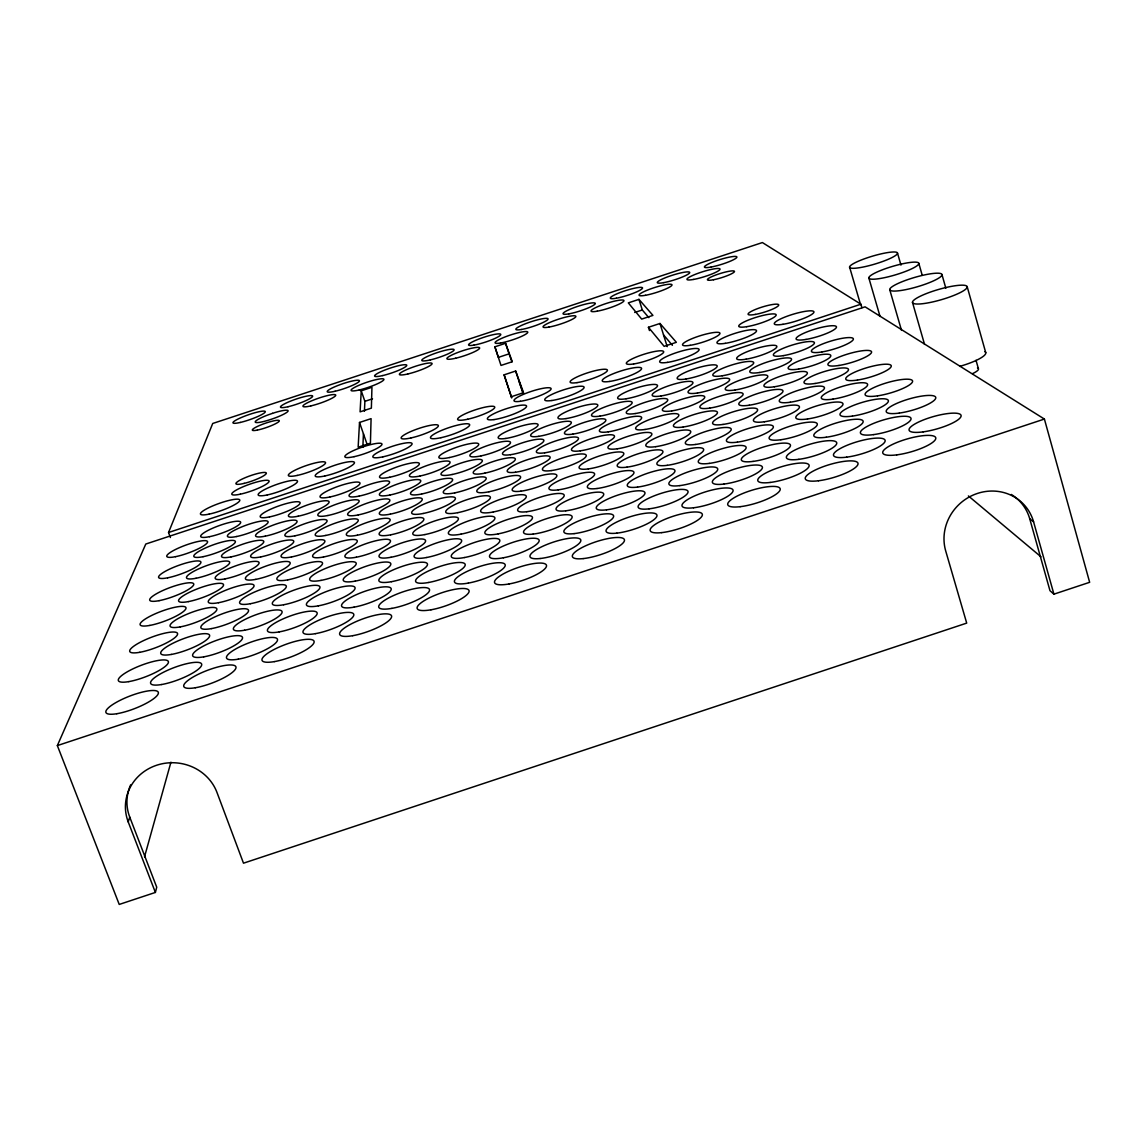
<?xml version="1.0" encoding="UTF-8"?>
<svg xmlns="http://www.w3.org/2000/svg" width="1147" height="1147" viewBox="0 0 1147 1147"><rect width="100%" height="100%" fill="white"/><g stroke="black" fill="none" stroke-linecap="round" stroke-linejoin="round"><path stroke-width="1.5" d="M362.839 447.344L363.441 433.81M364.431 411.3L364.875 401.335L361.248 390.812L371.943 387.285L371.37 408.131L360.086 411.845L361.248 390.812M359.513 422.454L358.151 447.201L370.424 443.158L371.083 418.641L359.513 422.454L366.897 443.774M1011.281 494.443A46.41 43.844 -40.5 0 1 1029.734 518.802L1049.978 590.691L1053.921 594.16L1089.65 582.303L1044.401 419.056L865.096 306.837L145.784 544.036L57.35 745.593L119.231 904.438L155.39 892.438L156.723 887.19L129.74 817.094A46.869 44.088 2.6 0 1 130.658 784.835M144.508 856.866L170.946 762.167M155.39 892.438L128.235 821.955L129.74 817.094M170.401 537.513L168.552 532.495L212.725 423.472L762.397 242.562L860.91 304.213L861.899 307.625M57.35 745.593L1044.401 419.056M494.887 346.81L505.569 343.297L512.279 361.721L501.01 365.434L494.887 346.81L498.372 357.377L509.039 353.864L511.92 361.764M638.965 299.367L628.312 302.88L641.689 319.095L652.93 315.396L638.965 299.367L642.306 309.977L648.815 317.633M364.875 401.335L372.517 398.812M634.692 312.486L642.306 309.977M511.576 397.493L504.107 374.825L515.663 371.011L523.548 392.69L511.304 396.719M648.428 327.282L659.969 323.483L676.372 342.322L664.156 346.337L648.428 327.282L649.46 330.551M168.552 532.495L860.91 304.213M1029.734 518.802L1033.59 521.871L1053.921 594.16M968.383 495.934L1040.989 556.811M663.54 334.924L672.4 345.319M519.405 382.41L523.448 393.579M504.107 374.825L511.72 397.894M515.663 371.011L523.247 394.095M505.569 343.297L509.039 353.864M659.969 323.483L667.21 346.652M849.583 267.065L860.565 304.629M868.824 277.875L880.036 316.429M889.714 289.603L901.499 330.365M912.482 302.392L924.554 344.415M897.513 253.114A24.976 4.129 -16.6 0 1 861.971 267.265A24.976 4.129 -16.6 0 1 861.168 260.039A24.976 4.129 -16.6 0 1 897.513 253.114L900.969 265.129M918.819 263.38A26.037 4.473 -16.5 0 1 881.943 278.176A26.037 4.473 -16.5 0 1 880.71 270.463A26.037 4.473 -16.5 0 1 918.819 263.38L922.188 275.18M976.025 360.301L978.334 368.459M941.959 274.549A27.198 4.86 -16.3 0 1 903.65 290.048A27.198 4.86 -16.3 0 1 901.915 281.789A27.198 4.86 -16.3 0 1 941.959 274.549L945.831 288.212M967.193 286.707A28.46 5.305 -16.2 0 1 927.335 303.009A28.46 5.305 -16.2 0 1 925.012 294.119A28.46 5.305 -16.2 0 1 967.193 286.707L985.746 352.674M984.829 351.627A28.274 6.065 -15.9 0 1 959.709 366.366M977.445 367.929A16.947 3.728 -15.8 0 1 972.441 373.664M128.235 821.955A47.156 44.332 2.5 0 1 156.666 765.235A47.156 44.332 2.5 0 1 217.012 792.534L243.494 863.189L966.706 623.108L945.716 550.99A46.683 44.088 -40.4 0 1 977.359 493.454A46.683 44.088 -40.4 0 1 1033.59 521.871M272.484 413.35L268.226 414.841A17.391 2.624 -19.1 0 0 255.222 421.795A17.391 2.624 -19.1 0 0 266.591 420.734L270.835 419.429A17.391 2.624 -19.1 0 0 288.098 410.984A17.391 2.624 -19.1 0 0 272.484 413.35M240.311 422.44A17.105 2.523 -19.2 0 0 265.287 411.873A17.105 2.523 -19.2 0 0 241.788 417.322A17.105 2.523 -19.2 0 0 240.311 422.44M288.012 406.741A17.062 2.538 -19 0 0 312.658 396.274A17.062 2.538 -19 0 0 288.886 401.823A17.062 2.538 -19 0 0 288.012 406.741M335.125 391.242A17.019 2.538 -18.8 0 0 359.455 380.876A17.019 2.538 -18.8 0 0 335.411 386.51A17.019 2.538 -18.8 0 0 335.125 391.242M382.754 375.556A16.99 2.538 -18.6 0 0 406.784 365.305A16.99 2.538 -18.6 0 0 382.453 371.026A16.99 2.538 -18.6 0 0 382.754 375.556M430.369 359.886A16.961 2.538 -18.4 0 0 454.083 349.735A16.961 2.538 -18.4 0 0 429.465 355.541A16.961 2.538 -18.4 0 0 430.369 359.886M473.926 345.118A16.947 2.538 -18.2 0 0 500.465 335.153A16.947 2.538 -18.2 0 0 479.704 338.738A16.947 2.538 -18.2 0 0 473.926 345.118M521.426 329.49A16.947 2.538 -18.1 0 0 547.793 319.569A16.947 2.538 -18.1 0 0 526.631 323.296A16.947 2.538 -18.1 0 0 521.426 329.49M568.898 313.862A16.947 2.538 -17.9 0 0 595.092 303.998A16.947 2.538 -17.9 0 0 573.529 307.855A16.947 2.538 -17.9 0 0 568.898 313.862M616.34 298.234A16.947 2.538 -17.7 0 0 642.377 288.442A16.947 2.538 -17.7 0 0 620.398 292.428A16.947 2.538 -17.7 0 0 616.34 298.234M663.769 282.635A16.976 2.523 -17.5 0 0 689.619 272.886A16.976 2.523 -17.5 0 0 667.239 277.015A16.976 2.523 -17.5 0 0 663.769 282.635M711.154 267.036A16.99 2.523 -17.3 0 0 736.833 257.344A16.99 2.523 -17.3 0 0 714.051 261.602A16.99 2.523 -17.3 0 0 711.154 267.036M693.734 279.409A17.291 2.609 -17.4 0 0 719.929 269.516A17.291 2.609 -17.4 0 0 696.889 273.732A17.291 2.609 -17.4 0 0 693.734 279.409M645.474 295.295A17.262 2.624 -17.6 0 0 671.855 285.345A17.262 2.624 -17.6 0 0 649.231 289.417A17.262 2.624 -17.6 0 0 645.474 295.295M597.2 311.195A17.248 2.624 -17.8 0 0 623.753 301.174A17.248 2.624 -17.8 0 0 601.558 305.116A17.248 2.624 -17.8 0 0 597.2 311.195M548.883 327.096A17.248 2.624 -18 0 0 575.622 317.016A17.248 2.624 -18 0 0 553.843 320.83A17.248 2.624 -18 0 0 548.883 327.096M500.551 343.01A17.248 2.638 -18.2 0 0 527.462 332.874A17.248 2.638 -18.2 0 0 506.099 336.544A17.248 2.638 -18.2 0 0 500.551 343.01M455.689 358.222A17.262 2.638 -18.3 0 0 479.647 347.899A17.262 2.638 -18.3 0 0 454.456 353.821A17.262 2.638 -18.3 0 0 455.689 358.222M407.802 373.979A17.277 2.638 -18.5 0 0 432.089 363.556A17.277 2.638 -18.5 0 0 407.171 369.391A17.277 2.638 -18.5 0 0 407.802 373.979M359.326 389.937A17.305 2.624 -18.7 0 0 383.93 379.413A17.305 2.624 -18.7 0 0 359.298 385.148A17.305 2.624 -18.7 0 0 359.326 389.937M310.808 405.909A17.348 2.624 -18.9 0 0 335.756 395.271A17.348 2.624 -18.9 0 0 311.411 400.92A17.348 2.624 -18.9 0 0 310.808 405.909M209.17 514.114A20.904 3.742 -19.7 0 0 239.78 500.536A20.904 3.742 -19.7 0 0 211.349 506.515A20.904 3.742 -19.7 0 0 209.17 514.114M267.337 494.93A20.818 3.742 -19.4 0 0 297.489 481.511A20.818 3.742 -19.4 0 0 268.642 487.633A20.818 3.742 -19.4 0 0 267.337 494.93M324.787 475.991A20.746 3.756 -19.1 0 0 354.466 462.714A20.746 3.756 -19.1 0 0 325.218 468.98A20.746 3.756 -19.1 0 0 324.787 475.991M382.883 456.836A20.703 3.756 -18.8 0 0 412.088 443.717A20.703 3.756 -18.8 0 0 382.424 450.126A20.703 3.756 -18.8 0 0 382.883 456.836M440.921 437.71A20.66 3.771 -18.6 0 0 469.668 424.748A20.66 3.771 -18.6 0 0 439.588 431.272A20.66 3.771 -18.6 0 0 440.921 437.71M493.999 419.587A20.632 3.771 -18.3 0 0 526.201 407.128A20.632 3.771 -18.3 0 0 500.651 410.741A20.632 3.771 -18.3 0 0 493.999 419.587M551.879 400.504A20.632 3.756 -18 0 0 583.823 388.13A20.632 3.756 -18 0 0 557.671 391.944A20.632 3.756 -18 0 0 551.879 400.504M609.717 381.435A20.632 3.756 -17.7 0 0 641.402 369.148A20.632 3.756 -17.7 0 0 614.663 373.162A20.632 3.756 -17.7 0 0 609.717 381.435M667.511 362.38A20.646 3.756 -17.5 0 0 698.953 350.179A20.646 3.756 -17.5 0 0 671.612 354.38A20.646 3.756 -17.5 0 0 667.511 362.38M725.277 343.34A20.675 3.742 -17.2 0 0 756.447 331.225A20.675 3.742 -17.2 0 0 728.517 335.627A20.675 3.742 -17.2 0 0 725.277 343.34M782.985 324.3A20.732 3.728 -16.9 0 0 813.911 312.285A20.732 3.728 -16.9 0 0 785.38 316.887A20.732 3.728 -16.9 0 0 782.985 324.3M746.668 326.694A19.614 3.47 -17.1 0 0 776.118 315.296A19.614 3.47 -17.1 0 0 749.464 319.626A19.614 3.47 -17.1 0 0 746.668 326.694M690.164 345.319A19.571 3.47 -17.4 0 0 719.843 333.834A19.571 3.47 -17.4 0 0 693.749 337.978A19.571 3.47 -17.4 0 0 690.164 345.319M633.603 363.972A19.556 3.484 -17.6 0 0 663.54 352.401A19.556 3.484 -17.6 0 0 637.976 356.359A19.556 3.484 -17.6 0 0 633.603 363.972M577.013 382.625A19.542 3.484 -17.9 0 0 607.179 370.983A19.542 3.484 -17.9 0 0 582.174 374.754A19.542 3.484 -17.9 0 0 577.013 382.625M520.38 401.292A19.542 3.498 -18.2 0 0 550.789 389.564A19.542 3.498 -18.2 0 0 526.344 393.163A19.542 3.498 -18.2 0 0 520.38 401.292M467.704 419.228A19.556 3.498 -18.4 0 0 494.744 407.085A19.556 3.498 -18.4 0 0 466.069 413.393A19.556 3.498 -18.4 0 0 467.704 419.228M410.913 437.953A19.585 3.484 -18.7 0 0 438.383 425.666A19.585 3.484 -18.7 0 0 410.096 431.846A19.585 3.484 -18.7 0 0 410.913 437.953M354.079 456.678A19.628 3.484 -19 0 0 381.994 444.247A19.628 3.484 -19 0 0 354.093 450.312A19.628 3.484 -19 0 0 354.079 456.678M297.216 475.432A19.685 3.484 -19.2 0 0 325.562 462.858A19.685 3.484 -19.2 0 0 298.048 468.779A19.685 3.484 -19.2 0 0 297.216 475.432M240.311 494.185A19.757 3.47 -19.5 0 0 269.086 481.468A19.757 3.47 -19.5 0 0 241.96 487.26A19.757 3.47 -19.5 0 0 240.311 494.185M755.314 314.421A16.015 2.767 -17.1 0 0 778.727 305.102A16.015 2.767 -17.1 0 0 756.174 309.16A16.015 2.767 -17.1 0 0 755.314 314.421M713.534 279.739A14.208 2.194 -17.3 0 0 734.481 271.581A14.208 2.194 -17.3 0 0 714.753 275.409A14.208 2.194 -17.3 0 0 713.534 279.739M257.329 430.096A14.294 2.194 -19.2 0 0 279.151 421.264A14.294 2.194 -19.2 0 0 260.856 424.935A14.294 2.194 -19.2 0 0 257.329 430.096M244.182 483.374A16.115 2.781 -19.4 0 0 266.319 473.051A16.115 2.781 -19.4 0 0 242.806 478.758A16.115 2.781 -19.4 0 0 244.182 483.374M116.793 713.721A28.044 6.71 -21.1 0 0 158.272 693.634A28.044 6.71 -21.1 0 0 121.338 699.727A28.044 6.71 -21.1 0 0 116.793 713.721M161.569 684.53A27.27 6.438 -20.8 0 0 201.643 665.188A27.27 6.438 -20.8 0 0 165.168 671.411A27.27 6.438 -20.8 0 0 161.569 684.53M128.794 681.619A26.739 6.136 -20.9 0 0 168.322 662.751A26.739 6.136 -20.9 0 0 132.952 668.844A26.739 6.136 -20.9 0 0 128.794 681.619M139.776 652.299A25.549 5.635 -20.7 0 0 177.498 634.506A25.549 5.635 -20.7 0 0 143.576 640.6A25.549 5.635 -20.7 0 0 139.776 652.299M180.265 626.893A24.919 5.42 -20.4 0 0 216.826 609.717A24.919 5.42 -20.4 0 0 183.276 615.882A24.919 5.42 -20.4 0 0 180.265 626.893M171.333 654.435A26.037 5.893 -20.6 0 0 209.571 636.241A26.037 5.893 -20.6 0 0 174.616 642.435A26.037 5.893 -20.6 0 0 171.333 654.435M195.305 687.756A27.843 6.753 -20.7 0 0 235.952 667.941A27.843 6.753 -20.7 0 0 198.288 674.278A27.843 6.753 -20.7 0 0 195.305 687.756M211.478 628.599A25.392 5.663 -20.3 0 0 248.512 611.05A25.392 5.663 -20.3 0 0 213.973 617.344A25.392 5.663 -20.3 0 0 211.478 628.599M203.765 656.844A26.553 6.179 -20.4 0 0 242.504 638.219A26.553 6.179 -20.4 0 0 206.474 644.542A26.553 6.179 -20.4 0 0 203.765 656.844M244.598 630.219A25.879 5.921 -20.1 0 0 282.09 612.269A25.879 5.921 -20.1 0 0 246.505 618.692A25.879 5.921 -20.1 0 0 244.598 630.219M283.653 604.756A25.263 5.678 -19.8 0 0 319.97 587.45A25.263 5.678 -19.8 0 0 284.814 593.945A25.263 5.678 -19.8 0 0 283.653 604.756M149.841 625.416A24.46 5.19 -20.5 0 0 185.929 608.598A24.46 5.19 -20.5 0 0 153.34 614.649A24.46 5.19 -20.5 0 0 149.841 625.416M218.561 602.705A24.316 5.205 -20.1 0 0 254.017 586.117A24.316 5.205 -20.1 0 0 220.855 592.354A24.316 5.205 -20.1 0 0 218.561 602.705M279.194 631.897A26.41 6.194 -20 0 0 317.174 613.545A26.41 6.194 -20 0 0 280.47 620.097A26.41 6.194 -20 0 0 279.194 631.897M238.232 659.181A27.098 6.466 -20.3 0 0 277.502 640.112A27.098 6.466 -20.3 0 0 240.311 646.564A27.098 6.466 -20.3 0 0 238.232 659.181M274.319 661.618A27.671 6.782 -20.2 0 0 314.12 642.091A27.671 6.782 -20.2 0 0 275.71 648.672A27.671 6.782 -20.2 0 0 274.319 661.618M318.336 605.845A25.764 5.936 -19.7 0 0 355.097 588.153A25.764 5.936 -19.7 0 0 318.852 594.777A25.764 5.936 -19.7 0 0 318.336 605.845M354.022 607.164A26.295 6.222 -19.5 0 0 391.227 589.071A26.295 6.222 -19.5 0 0 353.85 595.838A26.295 6.222 -19.5 0 0 354.022 607.164M391.901 608.369A26.84 6.509 -19.3 0 0 429.552 589.845A26.84 6.509 -19.3 0 0 390.955 596.77A26.84 6.509 -19.3 0 0 391.901 608.369M315.382 633.66A26.955 6.495 -19.8 0 0 353.835 614.878A26.955 6.495 -19.8 0 0 315.955 621.559A26.955 6.495 -19.8 0 0 315.382 633.66M352.688 635.696A27.528 6.81 -19.7 0 0 391.643 616.455A27.528 6.81 -19.7 0 0 352.502 623.28A27.528 6.81 -19.7 0 0 352.688 635.696M250.419 603.709A24.775 5.434 -20 0 0 286.306 586.762A24.775 5.434 -20 0 0 252.168 593.128A24.775 5.434 -20 0 0 250.419 603.709M321.031 580.396A24.66 5.463 -19.6 0 0 356.23 563.664A24.66 5.463 -19.6 0 0 321.504 570.231A24.66 5.463 -19.6 0 0 321.031 580.396M287.739 579.866A24.202 5.233 -19.7 0 0 322.536 563.492A24.202 5.233 -19.7 0 0 288.8 569.916A24.202 5.233 -19.7 0 0 287.739 579.866M255.781 579.364A23.757 5.018 -19.8 0 0 290.177 563.32A23.757 5.018 -19.8 0 0 257.387 569.615A23.757 5.018 -19.8 0 0 255.781 579.364M355.226 581.113A25.148 5.692 -19.4 0 0 390.84 564.023A25.148 5.692 -19.4 0 0 355.068 570.733A25.148 5.692 -19.4 0 0 355.226 581.113M391.457 581.687A25.664 5.95 -19.2 0 0 427.487 564.224A25.664 5.95 -19.2 0 0 390.611 571.077A25.664 5.95 -19.2 0 0 391.457 581.687M426.741 557.485A25.076 5.706 -19 0 0 461.653 540.638A25.076 5.706 -19 0 0 425.279 547.535A25.076 5.706 -19 0 0 426.741 557.485M188.481 601.587A23.886 4.989 -20.2 0 0 223.493 585.328A23.886 4.989 -20.2 0 0 191.248 591.451A23.886 4.989 -20.2 0 0 188.481 601.587M159.089 600.67A23.456 4.789 -20.3 0 0 193.7 584.741A23.456 4.789 -20.3 0 0 162.329 590.748A23.456 4.789 -20.3 0 0 159.089 600.67M291.496 556.955A23.227 4.832 -19.6 0 0 324.902 541.427A23.227 4.832 -19.6 0 0 292.471 547.779A23.227 4.832 -19.6 0 0 291.496 556.955M225.084 578.877A23.341 4.817 -19.9 0 0 259.079 563.148A23.341 4.817 -19.9 0 0 227.192 569.328A23.341 4.817 -19.9 0 0 225.084 578.877M356.344 557.213A24.116 5.248 -19.3 0 0 390.496 541.04A24.116 5.248 -19.3 0 0 356.201 547.664A24.116 5.248 -19.3 0 0 356.344 557.213M260.713 556.926A22.825 4.631 -19.7 0 0 293.747 541.685A22.825 4.631 -19.7 0 0 262.204 547.908A22.825 4.631 -19.7 0 0 260.713 556.926M323.511 556.998A23.657 5.032 -19.4 0 0 357.291 541.155A23.657 5.032 -19.4 0 0 323.956 547.649A23.657 5.032 -19.4 0 0 323.511 556.998M357.362 535.205A23.155 4.832 -19.2 0 0 390.181 519.878A23.155 4.832 -19.2 0 0 357.233 526.401A23.155 4.832 -19.2 0 0 357.362 535.205M390.697 534.817A23.585 5.032 -19.1 0 0 423.86 519.19A23.585 5.032 -19.1 0 0 389.98 525.842A23.585 5.032 -19.1 0 0 390.697 534.817M196.051 578.26A22.926 4.617 -20 0 0 229.658 562.847A22.926 4.617 -20 0 0 198.603 568.898A22.926 4.617 -20 0 0 196.051 578.26M167.648 577.816A22.539 4.445 -20.1 0 0 200.868 562.69A22.539 4.445 -20.1 0 0 170.631 568.64A22.539 4.445 -20.1 0 0 167.648 577.816M203.048 556.696A22.051 4.287 -19.9 0 0 235.35 542.029A22.051 4.287 -19.9 0 0 205.413 548.008A22.051 4.287 -19.9 0 0 203.048 556.696M175.563 556.668A21.693 4.129 -20 0 0 207.521 542.259A21.693 4.129 -20 0 0 178.344 548.137A21.693 4.129 -20 0 0 175.563 556.668M231.092 556.883A22.438 4.459 -19.8 0 0 263.767 541.929A22.438 4.459 -19.8 0 0 233.056 548.037A22.438 4.459 -19.8 0 0 231.092 556.883M294.965 535.807A22.338 4.473 -19.5 0 0 327.081 521.039A22.338 4.473 -19.5 0 0 295.869 527.305A22.338 4.473 -19.5 0 0 294.965 535.807M358.323 514.903A22.266 4.473 -19.1 0 0 389.88 500.321A22.266 4.473 -19.1 0 0 358.194 506.745A22.266 4.473 -19.1 0 0 358.323 514.903M325.805 535.434A22.739 4.645 -19.3 0 0 358.265 520.394A22.739 4.645 -19.3 0 0 326.207 526.788A22.739 4.645 -19.3 0 0 325.805 535.434M390.367 514.128A22.668 4.66 -19 0 0 422.254 499.275A22.668 4.66 -19 0 0 389.693 505.841A22.668 4.66 -19 0 0 390.367 514.128M423.186 513.483A23.083 4.846 -18.9 0 0 455.402 498.343A23.083 4.846 -18.9 0 0 421.938 505.053A23.083 4.846 -18.9 0 0 423.186 513.483M391.055 557.256A24.574 5.463 -19.1 0 0 425.594 540.753A24.574 5.463 -19.1 0 0 390.281 547.52A24.574 5.463 -19.1 0 0 391.055 557.256M424.892 534.574A24.044 5.248 -18.9 0 0 458.399 518.616A24.044 5.248 -18.9 0 0 423.544 525.426A24.044 5.248 -18.9 0 0 424.892 534.574M461.037 534.144A24.517 5.477 -18.7 0 0 494.887 517.87A24.517 5.477 -18.7 0 0 458.986 524.824A24.517 5.477 -18.7 0 0 461.037 534.144M464.521 557.528A25.592 5.964 -18.8 0 0 499.82 540.323A25.592 5.964 -18.8 0 0 462.298 547.377A25.592 5.964 -18.8 0 0 464.521 557.528M428.763 582.461A26.195 6.237 -19.1 0 0 465.209 564.611A26.195 6.237 -19.1 0 0 427.157 571.607A26.195 6.237 -19.1 0 0 428.763 582.461M430.971 609.803A27.428 6.825 -19.1 0 0 469.094 590.834A27.428 6.825 -19.1 0 0 429.222 597.917A27.428 6.825 -19.1 0 0 430.971 609.803M468.334 583.092A26.768 6.524 -18.8 0 0 505.196 564.84A26.768 6.524 -18.8 0 0 465.897 571.995A26.768 6.524 -18.8 0 0 468.334 583.092M509.182 583.938A27.37 6.839 -18.6 0 0 546.459 565.256A27.37 6.839 -18.6 0 0 505.856 572.568A27.37 6.839 -18.6 0 0 509.182 583.938M540.137 558.517A26.725 6.524 -18.3 0 0 580.669 541.312A26.725 6.524 -18.3 0 0 545.427 545.097A26.725 6.524 -18.3 0 0 540.137 558.517M503.447 557.772A26.137 6.237 -18.6 0 0 539.119 540.18A26.137 6.237 -18.6 0 0 500.407 547.406A26.137 6.237 -18.6 0 0 503.447 557.772M533.154 534.086A25.549 5.964 -18.3 0 0 571.98 517.784A25.549 5.964 -18.3 0 0 538.387 521.699A25.549 5.964 -18.3 0 0 533.154 534.086M565.801 510.802A24.99 5.706 -18.1 0 0 603.594 494.988A24.99 5.706 -18.1 0 0 570.331 499.088A24.99 5.706 -18.1 0 0 565.801 510.802M498.199 533.871A25.019 5.706 -18.5 0 0 532.409 517.254A25.019 5.706 -18.5 0 0 495.418 524.365A25.019 5.706 -18.5 0 0 498.199 533.871M526.774 511.72A24.488 5.477 -18.3 0 0 564.023 496.235A24.488 5.477 -18.3 0 0 531.921 500.235A24.488 5.477 -18.3 0 0 526.774 511.72M493.382 511.949A23.987 5.248 -18.5 0 0 526.258 496.221A23.987 5.248 -18.5 0 0 490.83 503.203A23.987 5.248 -18.5 0 0 493.382 511.949M457.825 512.652A23.528 5.047 -18.7 0 0 490.371 497.225A23.528 5.047 -18.7 0 0 455.947 504.063A23.528 5.047 -18.7 0 0 457.825 512.652M454.872 492.837A22.625 4.66 -18.6 0 0 486.185 478.17A22.625 4.66 -18.6 0 0 453.137 484.909A22.625 4.66 -18.6 0 0 454.872 492.837M327.913 515.49A21.879 4.316 -19.3 0 0 359.154 501.182A21.879 4.316 -19.3 0 0 328.286 507.476A21.879 4.316 -19.3 0 0 327.913 515.49M265.272 536.165A21.965 4.301 -19.6 0 0 297.059 521.67A21.965 4.301 -19.6 0 0 266.649 527.806A21.965 4.301 -19.6 0 0 265.272 536.165M236.669 536.509A21.592 4.144 -19.7 0 0 268.111 522.272A21.592 4.144 -19.7 0 0 238.49 528.294A21.592 4.144 -19.7 0 0 236.669 536.509M209.543 536.681A21.248 3.986 -19.8 0 0 240.641 522.702A21.248 3.986 -19.8 0 0 211.751 528.624A21.248 3.986 -19.8 0 0 209.543 536.681M269.516 516.91A21.162 4 -19.5 0 0 300.127 503.089A21.162 4 -19.5 0 0 270.792 509.153A21.162 4 -19.5 0 0 269.516 516.91M298.177 516.207A21.506 4.144 -19.4 0 0 329.103 502.142A21.506 4.144 -19.4 0 0 299.023 508.322A21.506 4.144 -19.4 0 0 298.177 516.207M359.197 496.078A21.449 4.158 -19.1 0 0 389.607 482.184A21.449 4.158 -19.1 0 0 359.083 488.522A21.449 4.158 -19.1 0 0 359.197 496.078M390.052 494.988A21.822 4.316 -18.9 0 0 420.763 480.851A21.822 4.316 -18.9 0 0 389.435 487.303A21.822 4.316 -18.9 0 0 390.052 494.988M421.623 494.013A22.209 4.488 -18.8 0 0 452.635 479.618A22.209 4.488 -18.8 0 0 420.462 486.199A22.209 4.488 -18.8 0 0 421.623 494.013M452.133 474.5A21.779 4.316 -18.6 0 0 482.328 460.535A21.779 4.316 -18.6 0 0 450.527 467.159A21.779 4.316 -18.6 0 0 452.133 474.5M488.952 491.776A23.04 4.846 -18.5 0 0 520.58 476.837A23.04 4.846 -18.5 0 0 486.6 483.704A23.04 4.846 -18.5 0 0 488.952 491.776M520.91 491.174A23.499 5.047 -18.3 0 0 556.696 476.421A23.499 5.047 -18.3 0 0 525.971 480.478A23.499 5.047 -18.3 0 0 520.91 491.174M558.202 489.869A23.972 5.248 -18.1 0 0 594.49 474.829A23.972 5.248 -18.1 0 0 562.704 478.987A23.972 5.248 -18.1 0 0 558.202 489.869M597.042 488.507A24.474 5.477 -17.9 0 0 633.861 473.166A24.474 5.477 -17.9 0 0 600.942 477.439A24.474 5.477 -17.9 0 0 597.042 488.507M606.534 509.842A25.535 5.964 -17.9 0 0 644.872 493.697A25.535 5.964 -17.9 0 0 610.39 497.898A25.535 5.964 -17.9 0 0 606.534 509.842M574.088 533.627A26.109 6.237 -18.1 0 0 613.502 516.967A26.109 6.237 -18.1 0 0 578.633 520.967A26.109 6.237 -18.1 0 0 574.088 533.627M616.885 533.14A26.711 6.524 -17.8 0 0 656.901 516.107A26.711 6.524 -17.8 0 0 620.699 520.222A26.711 6.524 -17.8 0 0 616.885 533.14M583.163 558.603A27.342 6.825 -18.1 0 0 624.341 540.997A27.342 6.825 -18.1 0 0 587.708 544.882A27.342 6.825 -18.1 0 0 583.163 558.603M649.073 508.838A26.123 6.222 -17.6 0 0 687.999 492.335A26.123 6.222 -17.6 0 0 652.213 496.651A26.123 6.222 -17.6 0 0 649.073 508.838M693.562 507.777A26.739 6.509 -17.3 0 0 733.062 490.916A26.739 6.509 -17.3 0 0 695.885 495.361A26.739 6.509 -17.3 0 0 693.562 507.777M661.676 532.624A27.342 6.825 -17.5 0 0 702.322 515.204A27.342 6.825 -17.5 0 0 664.672 519.433A27.342 6.825 -17.5 0 0 661.676 532.624M637.56 487.088A25.005 5.706 -17.7 0 0 674.895 471.431A25.005 5.706 -17.7 0 0 640.786 475.819A25.005 5.706 -17.7 0 0 637.56 487.088M626.993 467.144A23.972 5.248 -17.7 0 0 662.866 452.248A23.972 5.248 -17.7 0 0 630.305 456.664A23.972 5.248 -17.7 0 0 626.993 467.144M667.253 465.324A24.488 5.463 -17.5 0 0 703.627 450.126A24.488 5.463 -17.5 0 0 669.92 454.656A24.488 5.463 -17.5 0 0 667.253 465.324M709.247 463.402A25.033 5.692 -17.2 0 0 746.124 447.904A25.033 5.692 -17.2 0 0 711.183 452.563A25.033 5.692 -17.2 0 0 709.247 463.402M679.827 485.611A25.564 5.95 -17.4 0 0 717.707 469.625A25.564 5.95 -17.4 0 0 682.336 474.127A25.564 5.95 -17.4 0 0 679.827 485.611M723.986 484.063A26.152 6.208 -17.1 0 0 762.411 467.747A26.152 6.208 -17.1 0 0 725.707 472.363A26.152 6.208 -17.1 0 0 723.986 484.063M551.205 470.6A23.026 4.846 -18.1 0 0 586.117 456.262A23.026 4.846 -18.1 0 0 555.678 460.463A23.026 4.846 -18.1 0 0 551.205 470.6M484.866 473.138A22.166 4.488 -18.5 0 0 515.333 458.929A22.166 4.488 -18.5 0 0 482.686 465.668A22.166 4.488 -18.5 0 0 484.866 473.138M515.505 472.22A22.582 4.66 -18.3 0 0 549.943 458.155A22.582 4.66 -18.3 0 0 520.48 462.255A22.582 4.66 -18.3 0 0 515.505 472.22M329.877 496.995A21.09 4 -19.2 0 0 360 483.346A21.09 4 -19.2 0 0 330.236 489.54A21.09 4 -19.2 0 0 329.877 496.995M389.765 477.238A21.033 4.014 -18.9 0 0 419.386 463.746A21.033 4.014 -18.9 0 0 389.191 470.098A21.033 4.014 -18.9 0 0 389.765 477.238M580.31 450.828A22.582 4.66 -17.9 0 0 614.376 436.892A22.582 4.66 -17.9 0 0 584.224 441.208A22.582 4.66 -17.9 0 0 580.31 450.828M617.272 448.792A23.026 4.846 -17.7 0 0 651.797 434.584A23.026 4.846 -17.7 0 0 620.642 439.014A23.026 4.846 -17.7 0 0 617.272 448.792M655.711 446.67A23.499 5.032 -17.5 0 0 690.695 432.19A23.499 5.032 -17.5 0 0 658.478 436.735A23.499 5.032 -17.5 0 0 655.711 446.67M588.339 468.908A23.485 5.047 -17.9 0 0 623.724 454.298A23.485 5.047 -17.9 0 0 592.253 458.599A23.485 5.047 -17.9 0 0 588.339 468.908M510.501 454.699A21.75 4.316 -18.3 0 0 543.692 441.237A21.75 4.316 -18.3 0 0 515.39 445.366A21.75 4.316 -18.3 0 0 510.501 454.699M481.08 455.875A21.363 4.158 -18.4 0 0 510.472 442.326A21.363 4.158 -18.4 0 0 479.059 448.95A21.363 4.158 -18.4 0 0 481.08 455.875M420.16 475.976A21.392 4.158 -18.8 0 0 450.068 462.241A21.392 4.158 -18.8 0 0 419.085 468.722A21.392 4.158 -18.8 0 0 420.16 475.976M449.61 457.51A20.99 4.014 -18.6 0 0 478.729 444.176A20.99 4.014 -18.6 0 0 448.104 450.671A20.99 4.014 -18.6 0 0 449.61 457.51M505.856 438.441A20.961 4.014 -18.3 0 0 537.9 425.551A20.961 4.014 -18.3 0 0 510.673 429.666A20.961 4.014 -18.3 0 0 505.856 438.441M538.76 436.319A21.349 4.158 -18.1 0 0 571.192 423.2A21.349 4.158 -18.1 0 0 543.133 427.43A21.349 4.158 -18.1 0 0 538.76 436.319M544.739 452.807A22.151 4.488 -18.1 0 0 578.375 439.1A22.151 4.488 -18.1 0 0 549.169 443.33A22.151 4.488 -18.1 0 0 544.739 452.807M572.883 434.111A21.736 4.316 -18 0 0 605.731 420.777A21.736 4.316 -18 0 0 576.783 425.107A21.736 4.316 -18 0 0 572.883 434.111M737.406 442.14A24.531 5.448 -17 0 0 773.35 427.1A24.531 5.448 -17 0 0 738.826 431.903A24.531 5.448 -17 0 0 737.406 442.14M753.063 461.409A25.607 5.921 -16.9 0 0 790.469 445.581A25.607 5.921 -16.9 0 0 754.224 450.37A25.607 5.921 -16.9 0 0 753.063 461.409M770.167 482.457A26.782 6.481 -16.8 0 0 809.151 465.768A26.782 6.481 -16.8 0 0 771.013 470.528A26.782 6.481 -16.8 0 0 770.167 482.457M740.13 506.687A27.385 6.796 -17 0 0 780.218 489.439A27.385 6.796 -17 0 0 741.579 493.999A27.385 6.796 -17 0 0 740.13 506.687M818.499 480.765A27.456 6.767 -16.5 0 0 858.042 463.703A27.456 6.767 -16.5 0 0 818.399 468.593A27.456 6.767 -16.5 0 0 818.499 480.765M846.687 457.151A26.868 6.452 -16.3 0 0 885.154 440.634A26.868 6.452 -16.3 0 0 846.07 445.71A26.868 6.452 -16.3 0 0 846.687 457.151M896.782 454.872A27.571 6.739 -16 0 0 935.794 437.982A27.571 6.739 -16 0 0 895.147 443.215A27.571 6.739 -16 0 0 896.782 454.872M923.149 431.874A26.998 6.409 -15.9 0 0 961.1 415.529A26.998 6.409 -15.9 0 0 921.055 420.92A26.998 6.409 -15.9 0 0 923.149 431.874M873.613 434.613A26.309 6.151 -16.2 0 0 911.048 418.612A26.309 6.151 -16.2 0 0 872.509 423.845A26.309 6.151 -16.2 0 0 873.613 434.613M798.828 459.33A26.223 6.179 -16.6 0 0 836.765 443.158A26.223 6.179 -16.6 0 0 799.144 448.09A26.223 6.179 -16.6 0 0 798.828 459.33M899.334 413.078A25.779 5.878 -16.1 0 0 935.78 397.565A25.779 5.878 -16.1 0 0 897.8 402.941A25.779 5.878 -16.1 0 0 899.334 413.078M826.227 437.236A25.678 5.907 -16.5 0 0 863.161 421.566A25.678 5.907 -16.5 0 0 826.041 426.641A25.678 5.907 -16.5 0 0 826.227 437.236M780.878 439.745A25.091 5.663 -16.8 0 0 817.309 424.39A25.091 5.663 -16.8 0 0 781.523 429.322A25.091 5.663 -16.8 0 0 780.878 439.745M852.436 416.089A25.162 5.635 -16.4 0 0 888.409 400.891A25.162 5.635 -16.4 0 0 851.791 406.11A25.162 5.635 -16.4 0 0 852.436 416.089M807.502 418.985A24.589 5.42 -16.6 0 0 843.002 404.088A24.589 5.42 -16.6 0 0 807.674 409.164A24.589 5.42 -16.6 0 0 807.502 418.985M877.527 395.858A24.675 5.391 -16.2 0 0 912.596 381.091A24.675 5.391 -16.2 0 0 876.466 386.439A24.675 5.391 -16.2 0 0 877.527 395.858M764.389 421.766A24.044 5.219 -16.9 0 0 799.445 407.142A24.044 5.219 -16.9 0 0 765.336 412.088A24.044 5.219 -16.9 0 0 764.389 421.766M723.026 424.433A23.528 5.018 -17.1 0 0 757.608 410.096A23.528 5.018 -17.1 0 0 724.646 414.899A23.528 5.018 -17.1 0 0 723.026 424.433M695.727 444.448A24.001 5.233 -17.3 0 0 731.184 429.695A24.001 5.233 -17.3 0 0 697.849 434.369A24.001 5.233 -17.3 0 0 695.727 444.448M790.283 402.224A23.585 5.004 -16.8 0 0 824.464 388.016A23.585 5.004 -16.8 0 0 790.77 393.063A23.585 5.004 -16.8 0 0 790.283 402.224M833.009 399.113A24.116 5.19 -16.5 0 0 867.634 384.632A24.116 5.19 -16.5 0 0 832.751 389.822A24.116 5.19 -16.5 0 0 833.009 399.113M857.483 380.044A23.671 4.975 -16.4 0 0 891.276 365.965A23.671 4.975 -16.4 0 0 856.823 371.255A23.671 4.975 -16.4 0 0 857.483 380.044M815.13 383.471A23.155 4.789 -16.6 0 0 848.508 369.649A23.155 4.789 -16.6 0 0 815.202 374.797A23.155 4.789 -16.6 0 0 815.13 383.471M749.22 405.221A23.083 4.817 -17 0 0 782.985 391.27A23.083 4.817 -17 0 0 750.396 396.188A23.083 4.817 -17 0 0 749.22 405.221M683.268 426.999A23.055 4.832 -17.4 0 0 717.42 412.92A23.055 4.832 -17.4 0 0 685.548 417.594A23.055 4.832 -17.4 0 0 683.268 426.999M645.058 429.465A22.582 4.645 -17.6 0 0 678.766 415.644A22.582 4.645 -17.6 0 0 647.912 420.189A22.582 4.645 -17.6 0 0 645.058 429.465M671.784 410.884A22.166 4.473 -17.4 0 0 704.702 397.421A22.166 4.473 -17.4 0 0 674.164 402.081A22.166 4.473 -17.4 0 0 671.784 410.884M608.283 431.831A22.151 4.473 -17.8 0 0 641.56 418.254A22.151 4.473 -17.8 0 0 611.695 422.698A22.151 4.473 -17.8 0 0 608.283 431.831M709.749 408.103A22.625 4.645 -17.2 0 0 743.098 394.41A22.625 4.645 -17.2 0 0 711.556 399.185A22.625 4.645 -17.2 0 0 709.749 408.103M774.397 386.768A22.668 4.617 -16.9 0 0 807.373 373.191A22.668 4.617 -16.9 0 0 775.157 378.209A22.668 4.617 -16.9 0 0 774.397 386.768M839.002 365.449A22.739 4.602 -16.5 0 0 871.591 352A22.739 4.602 -16.5 0 0 838.686 357.233A22.739 4.602 -16.5 0 0 839.002 365.449M635.209 413.551A21.75 4.316 -17.6 0 0 667.712 400.317A21.75 4.316 -17.6 0 0 638.133 404.862A21.75 4.316 -17.6 0 0 635.209 413.551M599.967 416.117A21.349 4.158 -17.8 0 0 632.069 403.127A21.349 4.158 -17.8 0 0 603.394 407.558A21.349 4.158 -17.8 0 0 599.967 416.117M565.987 418.598A20.961 4.014 -18 0 0 597.702 405.823A20.961 4.014 -18 0 0 569.873 410.153A20.961 4.014 -18 0 0 565.987 418.598M626.061 398.783A20.961 4.014 -17.7 0 0 657.46 386.109A20.961 4.014 -17.7 0 0 629.043 390.64A20.961 4.014 -17.7 0 0 626.061 398.783M661.131 395.944A21.363 4.158 -17.5 0 0 692.903 383.055A21.363 4.158 -17.5 0 0 663.611 387.686A21.363 4.158 -17.5 0 0 661.131 395.944M697.491 393.005A21.779 4.301 -17.3 0 0 729.65 379.886A21.779 4.301 -17.3 0 0 699.441 384.646A21.779 4.301 -17.3 0 0 697.491 393.005M735.213 389.951A22.209 4.459 -17.1 0 0 767.787 376.603A22.209 4.459 -17.1 0 0 736.589 381.478A22.209 4.459 -17.1 0 0 735.213 389.951M798.613 369.033A22.266 4.445 -16.8 0 0 830.815 355.799A22.266 4.445 -16.8 0 0 798.972 360.904A22.266 4.445 -16.8 0 0 798.613 369.033M821.897 351.957A21.879 4.273 -16.7 0 0 853.382 339.068A21.879 4.273 -16.7 0 0 821.897 344.243A21.879 4.273 -16.7 0 0 821.897 351.957M759.715 372.474A21.822 4.287 -17 0 0 791.545 359.47A21.822 4.287 -17 0 0 760.69 364.445A21.822 4.287 -17 0 0 759.715 372.474M722.237 375.786A21.392 4.144 -17.2 0 0 753.694 363.011A21.392 4.144 -17.2 0 0 723.786 367.843A21.392 4.144 -17.2 0 0 722.237 375.786M686.107 378.983A20.99 4 -17.4 0 0 717.176 366.409A20.99 4 -17.4 0 0 688.171 371.141A20.99 4 -17.4 0 0 686.107 378.983M746.095 359.197A21.019 3.986 -17.1 0 0 776.849 346.738A21.019 3.986 -17.1 0 0 747.256 351.656A21.019 3.986 -17.1 0 0 746.095 359.197M783.301 355.642A21.435 4.129 -16.9 0 0 814.427 342.967A21.435 4.129 -16.9 0 0 783.903 348.014A21.435 4.129 -16.9 0 0 783.301 355.642M806.04 339.426A21.076 3.971 -16.8 0 0 836.478 327.067A21.076 3.971 -16.8 0 0 806.284 332.186A21.076 3.971 -16.8 0 0 806.04 339.426"/></g></svg>
